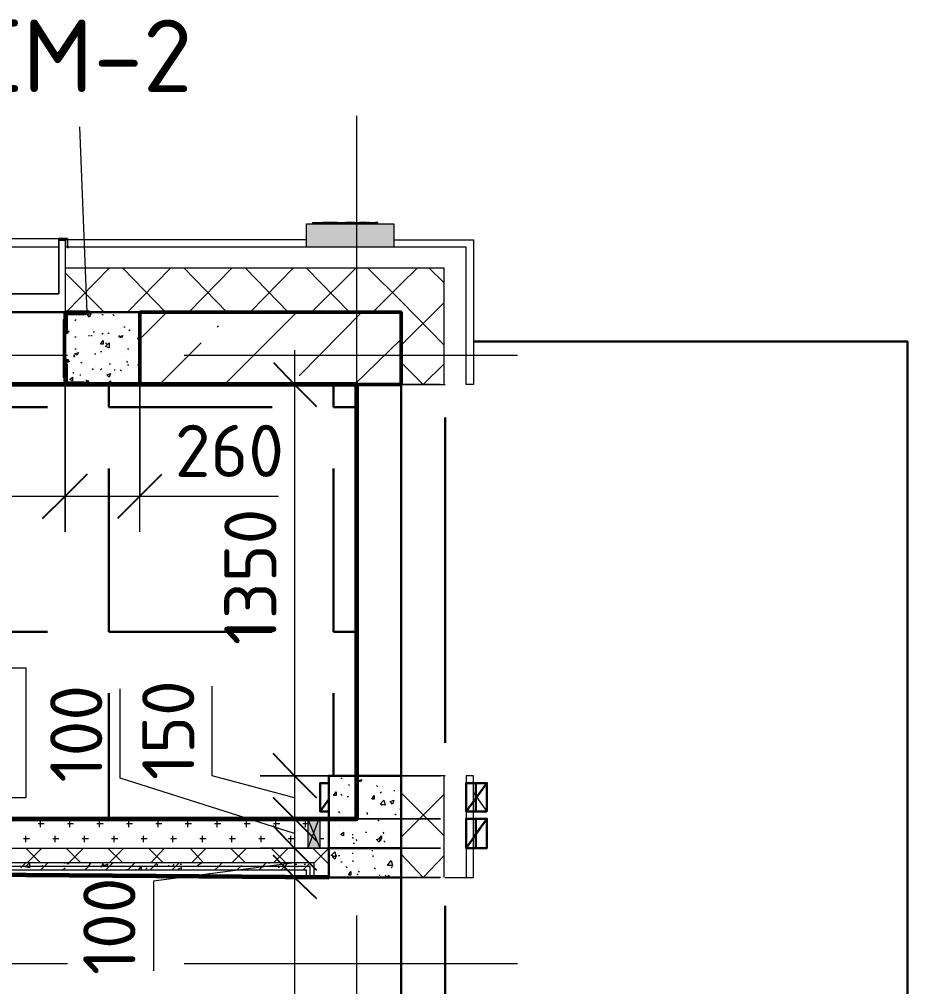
# Model space of a CAD drawing. Header units: millimetres. Extents: x -84737 to 172119, y -43083 to 59399.
# Drawn here: x 54740 to 57806, y 54600 to 57939 of the extents above; entities that cross this region are included whole.
import ezdxf

# ---------------------------------------------------------------- set-up
doc = ezdxf.new("R2010")
doc.units = ezdxf.units.MM
doc.layers.add('10) Плитка КР-3 300х300', color=40, linetype='Continuous', lineweight=30)
doc.layers.add('14) Плитка стены СТ-5.1', color=3, linetype='Continuous', lineweight=60)
for name, color, linetype in [('PDF _Аннотации', 7, 'Continuous'), ('PDF _Марки', 7, 'Continuous'), ('PDF _Несущие колонны', 7, 'Continuous'), ('PDF _Обобщенные модели', 7, 'Continuous'), ('PDF _Окна', 7, 'Continuous'), ('PDF _Оси', 7, 'Continuous'), ('PDF _Перекрытия', 7, 'Continuous'), ('PDF _Размеры-100', 7, 'Continuous'), ('PDF _Стены', 7, 'Continuous'), ('PDF _Текст', 7, 'Continuous'), ('PDF _Элементы узлов', 7, 'Continuous')]:
    doc.layers.add(name, color=color, linetype=linetype)
doc.styles.add('PDF ISOCPEUR', font='isocpeur.ttf')

msp = doc.modelspace()

# ---------------------------------------------------------------- hatches: boundary and pattern name
at = {"layer": '10) Плитка КР-3 300х300'}
h = msp.add_hatch(dxfattribs=at)
h.set_pattern_fill('ANGLE', color=256, scale=111)
h.set_pattern_definition([(0, (0, 0), (0, 775.335), [563.88, -211.455]), (90, (0, 0), (-775.335, 5e-14), [563.88, -211.455])])
h.paths.add_polyline_path([(47206.2, 50679.7), (44755.2, 50679.7), (44755.2, 45879.3), (46926.8, 45879.3), (46926.8, 46057.1), (47206.2, 46057.1)])
h.paths.add_polyline_path([(47206.2, 52876.7), (45305.5, 52876.7), (45305.5, 50798.3), (47206.2, 50798.3)])
h.paths.add_polyline_path([(50948.3, 52876.7), (47206.2, 52876.7), (47206.2, 51479.8), (50948.3, 51479.8)])
h.paths.add_polyline_path([(47544.8, 52978.3), (45305.5, 52978.3), (45305.5, 52876.7), (47544.8, 52876.7)])
h.paths.add_polyline_path([(52345.3, 55179.6), (50948.3, 55179.6), (50948.3, 45879.3), (52345.3, 45879.3)])
h.paths.add_polyline_path([(55905.4, 56678.2), (53695.7, 56678.2), (53695.7, 56504.6), (52197.1, 56504.6), (52197.1, 56678.2), (50948.3, 56678.2), (50948.3, 55179.6), (55808, 55179.6), (55808, 55327.8), (55905.4, 55327.8)])
h.paths.add_polyline_path([(55808, 52876.7), (55507.5, 52876.7), (55507.5, 51780.4), (54406.8, 51780.4), (54406.8, 52876.7), (54262.9, 52876.7), (53145.3, 52876.7), (53145.3, 51678.8), (52446.9, 51678.8), (52446.9, 50679.7), (52548.5, 50679.7), (52548.5, 49879.7), (55808, 49879.7)])
at = {"layer": 'PDF _Окна', "transparency": 33554559}
msp.add_hatch(color=256, dxfattribs=at).paths.add_polyline_path([(54910.6, 57152.3), (54910.6, 57156.5), (54906.3, 57156.5), (54902.1, 57152.3), (54906.3, 57148), (54910.6, 57148)])

# ---------------------------------------------------------------- linework, layer by layer
at = {"layer": '10) Плитка КР-3 300х300'}
for points in [[(50948.3, 55179.6), (55905.4, 55179.6), (55905.4, 56678.2), (50948.3, 56678.2)], [(55808, 55327.8), (55905.4, 55327.8), (55905.4, 55179.6), (55808, 55179.6)]]:
    msp.add_lwpolyline(points, close=True, dxfattribs=at)
at = {"layer": '14) Плитка стены СТ-5.1'}
for points in [[(52345.3, 55179.6), (55905.4, 55179.6), (55905.4, 56678.2), (50948.3, 56678.2), (50948.3, 55179.6)], [(55808, 54976.4), (52523.1, 55001.8), (52522.5, 54934.1)]]:
    msp.add_lwpolyline(points, dxfattribs=at)
at = {"layer": 'PDF _Аннотации', "lineweight": 9}
msp.add_lwpolyline([(53462.8, 55251.6), (53462.8, 55700.3), (54762.4, 55700.3), (54762.4, 55251.6)], close=True, dxfattribs=at)
at = {"layer": 'PDF _Марки', "lineweight": 9}
msp.add_lwpolyline([(54974.1, 56927.9), (54948.7, 57567.1)], dxfattribs=at)
at = {"layer": 'PDF _Несущие колонны', "lineweight": 9}
for points in [[(55156.1, 56834.8), (55249.2, 56927.9)], [(55448.2, 56678.2), (55698, 56927.9)], [(55706.4, 56707.8), (55922.3, 56927.9)], [(55422.8, 56877.1), (55427, 56881.3)], [(55896.9, 56678.2), (56057.8, 56834.8)], [(55223.8, 56678.2), (55367.8, 56822.1)]]:
    msp.add_lwpolyline(points, dxfattribs=at)
at = {"layer": 'PDF _Несущие колонны', "lineweight": 50}
msp.add_lwpolyline([(55156.1, 56678.2), (56057.8, 56678.2), (56057.8, 56927.9), (55156.1, 56927.9)], close=True, dxfattribs=at)
at = {"layer": 'PDF _Обобщенные модели', "lineweight": 9}
for points in [[(55731.8, 57232.7), (56032.4, 57232.7), (56032.4, 57152.3), (55731.8, 57152.3)], [(55791.1, 57232.7), (55791.1, 57236.9), (55791.1, 57232.7), (55791.1, 57236.9)], [(55795.3, 57236.9), (55795.3, 57232.7)], [(55812.2, 57236.9), (55812.2, 57232.7), (55812.2, 57236.9), (55812.2, 57232.7)], [(55816.5, 57236.9), (55816.5, 57232.7)], [(55824.9, 57236.9), (55824.9, 57232.7), (55824.9, 57236.9), (55824.9, 57232.7)], [(55824.9, 57236.9), (55824.9, 57232.7), (55824.9, 57236.9), (55824.9, 57232.7), (55824.9, 57236.9), (55824.9, 57232.7)], [(55841.9, 57236.9), (55841.9, 57232.7), (55841.9, 57236.9), (55841.9, 57232.7)], [(55875.7, 57236.9), (55875.7, 57232.7)], [(55884.2, 57236.9), (55884.2, 57232.7), (55884.2, 57236.9), (55884.2, 57232.7)], [(55888.4, 57236.9), (55888.4, 57232.7), (55888.4, 57236.9), (55888.4, 57232.7)], [(55901.1, 57232.7), (55901.1, 57236.9), (55901.1, 57232.7), (55901.1, 57236.9)], [(55922.3, 57236.9), (55918.1, 57236.9), (55913.8, 57236.9), (55918.1, 57236.9)], [(55922.3, 57232.7), (55922.3, 57236.9)], [(55935, 57236.9), (55935, 57232.7), (55935, 57236.9), (55935, 57232.7)], [(55935, 57236.9), (55935, 57232.7), (55935, 57236.9), (55935, 57232.7)], [(55935, 57236.9), (55939.2, 57236.9), (55935, 57236.9), (55935, 57232.7)], [(55943.5, 57232.7), (55943.5, 57236.9), (55943.5, 57232.7), (55943.5, 57236.9), (55943.5, 57232.7), (55943.5, 57236.9)], [(55947.7, 57232.7), (55947.7, 57236.9), (55947.7, 57232.7), (55947.7, 57236.9), (55947.7, 57232.7), (55947.7, 57236.9)], [(55960.4, 57236.9), (55960.4, 57232.7)]]:
    msp.add_lwpolyline(points, close=True, dxfattribs=at)
for points in [[(55753, 57232.7), (55753, 57236.9), (55765.7, 57236.9), (55769.9, 57236.9), (55782.6, 57236.9), (55782.6, 57232.7), (55782.6, 57236.9), (55786.8, 57236.9), (55791.1, 57236.9), (55795.3, 57236.9), (55791.1, 57236.9), (55786.8, 57236.9), (55786.8, 57232.7), (55786.8, 57236.9), (55786.8, 57232.7)], [(55765.7, 57236.9), (55765.7, 57232.7), (55765.7, 57236.9)], [(55769.9, 57236.9), (55769.9, 57232.7), (55769.9, 57236.9)], [(55791.1, 57236.9), (55791.1, 57232.7), (55791.1, 57236.9)], [(55791.1, 57232.7), (55791.1, 57236.9)], [(55808, 57232.7), (55808, 57236.9), (55808, 57232.7), (55808, 57236.9), (55808, 57232.7), (55808, 57236.9), (55803.8, 57236.9), (55799.5, 57236.9), (55795.3, 57236.9), (55799.5, 57236.9), (55799.5, 57232.7), (55799.5, 57236.9)], [(55795.3, 57236.9), (55795.3, 57232.7), (55795.3, 57236.9)], [(55795.3, 57232.7), (55795.3, 57236.9)], [(55803.8, 57236.9), (55803.8, 57232.7), (55803.8, 57236.9), (55812.2, 57236.9), (55812.2, 57232.7), (55812.2, 57236.9), (55812.2, 57232.7), (55812.2, 57236.9), (55812.2, 57232.7)], [(55837.6, 57236.9), (55837.6, 57232.7), (55837.6, 57236.9), (55829.2, 57236.9), (55829.2, 57232.7), (55829.2, 57236.9), (55829.2, 57232.7), (55829.2, 57236.9), (55824.9, 57236.9), (55824.9, 57232.7), (55824.9, 57236.9), (55820.7, 57236.9), (55820.7, 57232.7), (55820.7, 57236.9), (55816.5, 57236.9), (55816.5, 57232.7), (55816.5, 57236.9), (55812.2, 57236.9), (55808, 57236.9), (55812.2, 57236.9)], [(55808, 57236.9), (55808, 57232.7), (55808, 57236.9)], [(55812.2, 57236.9), (55812.2, 57236.9)], [(55816.5, 57236.9), (55816.5, 57236.9)], [(55824.9, 57236.9), (55820.7, 57236.9), (55824.9, 57236.9)], [(55820.7, 57232.7), (55820.7, 57236.9)], [(55837.6, 57232.7), (55837.6, 57236.9), (55841.9, 57236.9), (55846.1, 57236.9), (55846.1, 57232.7), (55846.1, 57236.9), (55850.3, 57236.9), (55854.6, 57236.9), (55858.8, 57236.9), (55858.8, 57232.7), (55858.8, 57236.9), (55867.3, 57236.9), (55867.3, 57232.7)], [(55841.9, 57236.9), (55841.9, 57232.7), (55841.9, 57236.9)], [(55841.9, 57232.7), (55841.9, 57236.9)], [(55841.9, 57236.9), (55841.9, 57236.9)], [(55850.3, 57232.7), (55850.3, 57236.9)], [(55854.6, 57232.7), (55854.6, 57236.9)], [(55858.8, 57232.7), (55858.8, 57236.9)], [(55892.7, 57236.9), (55888.4, 57236.9), (55884.2, 57236.9), (55875.7, 57236.9), (55867.3, 57236.9), (55867.3, 57232.7), (55867.3, 57236.9), (55867.3, 57232.7), (55867.3, 57236.9), (55867.3, 57232.7), (55867.3, 57236.9)], [(55867.3, 57236.9), (55867.3, 57232.7), (55867.3, 57236.9)], [(55867.3, 57236.9), (55867.3, 57236.9)], [(55875.7, 57236.9), (55875.7, 57232.7), (55875.7, 57236.9)], [(55875.7, 57236.9), (55875.7, 57236.9)], [(55884.2, 57236.9), (55888.4, 57236.9), (55888.4, 57232.7)], [(55888.4, 57236.9), (55888.4, 57236.9)], [(55888.4, 57236.9), (55888.4, 57232.7), (55888.4, 57236.9)], [(55896.9, 57236.9), (55892.7, 57236.9), (55901.1, 57236.9), (55905.4, 57236.9), (55909.6, 57236.9), (55913.8, 57236.9), (55913.8, 57232.7), (55913.8, 57236.9), (55913.8, 57232.7), (55913.8, 57236.9), (55913.8, 57232.7), (55913.8, 57236.9)], [(55892.7, 57236.9), (55892.7, 57232.7), (55892.7, 57236.9)], [(55892.7, 57236.9), (55892.7, 57232.7), (55892.7, 57236.9)], [(55892.7, 57236.9), (55892.7, 57232.7), (55892.7, 57236.9)], [(55892.7, 57236.9), (55892.7, 57236.9)], [(55901.1, 57236.9), (55901.1, 57232.7), (55901.1, 57236.9)], [(55905.4, 57232.7), (55905.4, 57236.9)], [(55909.6, 57232.7), (55909.6, 57236.9)], [(55913.8, 57236.9), (55913.8, 57232.7), (55913.8, 57236.9)], [(55918.1, 57236.9), (55918.1, 57232.7)], [(55918.1, 57232.7), (55918.1, 57236.9), (55918.1, 57232.7)], [(55918.1, 57236.9), (55918.1, 57232.7), (55918.1, 57236.9)], [(55935, 57236.9), (55935, 57232.7), (55935, 57236.9), (55930.8, 57236.9), (55926.5, 57236.9), (55926.5, 57232.7), (55926.5, 57236.9), (55930.8, 57236.9), (55930.8, 57232.7), (55930.8, 57236.9), (55922.3, 57236.9), (55922.3, 57232.7), (55922.3, 57236.9), (55926.5, 57236.9), (55926.5, 57232.7), (55926.5, 57236.9), (55926.5, 57232.7), (55926.5, 57236.9), (55926.5, 57232.7), (55926.5, 57236.9), (55926.5, 57232.7), (55926.5, 57236.9), (55926.5, 57232.7)], [(55922.3, 57232.7), (55922.3, 57236.9), (55922.3, 57232.7)], [(55922.3, 57236.9), (55922.3, 57236.9)], [(55935, 57236.9), (55930.8, 57236.9), (55935, 57236.9)], [(55930.8, 57236.9), (55930.8, 57232.7), (55930.8, 57236.9)], [(55939.2, 57232.7), (55939.2, 57236.9), (55939.2, 57232.7), (55939.2, 57236.9), (55939.2, 57232.7), (55939.2, 57236.9), (55939.2, 57232.7), (55939.2, 57236.9), (55939.2, 57232.7), (55939.2, 57236.9), (55943.5, 57236.9), (55947.7, 57236.9), (55951.9, 57236.9), (55956.2, 57236.9), (55960.4, 57236.9), (55964.6, 57236.9), (55968.9, 57236.9)], [(55939.2, 57236.9), (55939.2, 57236.9)], [(55943.5, 57236.9), (55943.5, 57236.9)], [(55943.5, 57236.9), (55943.5, 57232.7), (55943.5, 57236.9)], [(55947.7, 57236.9), (55947.7, 57232.7), (55947.7, 57236.9), (55943.5, 57236.9), (55947.7, 57236.9), (55947.7, 57232.7)], [(55943.5, 57236.9), (55943.5, 57232.7), (55943.5, 57236.9)], [(55943.5, 57236.9), (55943.5, 57232.7), (55943.5, 57236.9)], [(55947.7, 57236.9), (55947.7, 57232.7), (55947.7, 57236.9)], [(55947.7, 57236.9), (55947.7, 57232.7), (55947.7, 57236.9)], [(55951.9, 57232.7), (55951.9, 57236.9)], [(55956.2, 57236.9), (55956.2, 57232.7), (55956.2, 57236.9)], [(55956.2, 57236.9), (55960.4, 57236.9)], [(55964.6, 57232.7), (55964.6, 57236.9), (55973.1, 57236.9), (55973.1, 57232.7)], [(55977.3, 57232.7), (55977.3, 57236.9), (55973.1, 57236.9), (55968.9, 57236.9), (55973.1, 57236.9), (55973.1, 57232.7), (55973.1, 57236.9), (55973.1, 57232.7), (55973.1, 57236.9), (55973.1, 57232.7), (55973.1, 57236.9), (55973.1, 57232.7), (55973.1, 57236.9)], [(55968.9, 57236.9), (55968.9, 57232.7), (55968.9, 57236.9)], [(55968.9, 57236.9), (55968.9, 57232.7), (55968.9, 57236.9)], [(55968.9, 57236.9), (55968.9, 57232.7), (55968.9, 57236.9)], [(55973.1, 57236.9), (55973.1, 57232.7), (55973.1, 57236.9)]]:
    msp.add_lwpolyline(points, dxfattribs=at)
at = {"layer": 'PDF _Обобщенные модели', "lineweight": 0}
for points in [[(55791.1, 57232.7), (55791.1, 57232.7), (55795.3, 57234.8)], [(55888.4, 57232.7), (55888.4, 57232.7), (55892.7, 57234.8)]]:
    msp.add_lwpolyline(points, dxfattribs=at)
at = {"layer": 'PDF _Обобщенные модели', "lineweight": 50}
for points in [[(54969.8, 56927.9), (54897.9, 56927.9), (54897.9, 56851.7)], [(54902.1, 56860.2), (54902.1, 56923.7), (54965.6, 56923.7)], [(54897.9, 56754.3), (54897.9, 56678.2), (54969.8, 56678.2)], [(54965.6, 56682.4), (54902.1, 56682.4), (54902.1, 56750.1)]]:
    msp.add_lwpolyline(points, dxfattribs=at)
at = {"layer": 'PDF _Обобщенные модели', "lineweight": 30}
for points in [[(54897.9, 56703.5), (54893.6, 56703.5), (54893.6, 56902.5), (54897.9, 56902.5)], [(55778.4, 55205), (55808, 55205), (55778.4, 55205), (55778.4, 55302.4), (55778.4, 55205), (55808, 55247.3)], [(56354.1, 55302.4), (56282.1, 55205)], [(56316, 55302.4), (56316, 55205)], [(56307.5, 55116.1), (56354.1, 55179.6), (56354.1, 55078), (56354.1, 55179.6), (56307.5, 55179.6), (56354.1, 55179.6), (56282.1, 55078)]]:
    msp.add_lwpolyline(points, dxfattribs=at)
for points in [[(55778.4, 55302.4), (55808, 55302.4)], [(56354.1, 55205), (56282.1, 55205), (56282.1, 55302.4), (56354.1, 55302.4)], [(56354.1, 55078), (56282.1, 55078), (56282.1, 55179.6), (56354.1, 55179.6)], [(56316, 55078), (56316, 55179.6)], [(56354.1, 55078), (56307.5, 55078)]]:
    msp.add_lwpolyline(points, close=True, dxfattribs=at)
at = {"layer": 'PDF _Обобщенные модели', "lineweight": 50}
for centre, start, end in [((54970, 56932.3), 270, 11.5359), ((54902.2, 56864.6), 258.4641, 360), ((54902.2, 56754.5), 0, 101.5359), ((54970, 56682.6), 348.4641, 90)]:
    msp.add_arc(centre, 6.35, start, end, dxfattribs=at)
at = {"layer": 'PDF _Обобщенные модели', "transparency": 33554559}
for points in [[(56032.4, 57232.7), (55731.8, 57232.7), (56032.4, 57152.3)], [(55731.8, 57232.7), (56032.4, 57152.3), (55731.8, 57152.3)], [(55765.7, 57236.9), (55753, 57236.9), (55765.7, 57232.7)], [(55753, 57236.9), (55765.7, 57232.7), (55753, 57232.7)], [(55782.6, 57236.9), (55769.9, 57236.9), (55782.6, 57232.7)], [(55769.9, 57236.9), (55782.6, 57232.7), (55769.9, 57232.7)], [(55786.8, 57236.9), (55782.6, 57236.9), (55786.8, 57232.7)], [(55782.6, 57236.9), (55786.8, 57232.7), (55782.6, 57232.7)], [(55791.1, 57236.9), (55786.8, 57236.9), (55791.1, 57232.7)], [(55786.8, 57236.9), (55791.1, 57232.7), (55786.8, 57232.7)], [(55803.8, 57236.9), (55799.5, 57236.9), (55803.8, 57232.7)], [(55799.5, 57236.9), (55803.8, 57232.7), (55799.5, 57232.7)], [(55799.5, 57236.9), (55799.5, 57232.7), (55799.5, 57232.7)], [(55799.5, 57232.7), (55799.5, 57232.7), (55799.5, 57236.9)], [(55812.2, 57236.9), (55803.8, 57236.9), (55812.2, 57232.7)], [(55803.8, 57236.9), (55812.2, 57232.7), (55803.8, 57232.7)], [(55816.5, 57236.9), (55812.2, 57236.9), (55816.5, 57232.7)], [(55812.2, 57236.9), (55816.5, 57232.7), (55812.2, 57232.7)], [(55812.2, 57236.9), (55812.2, 57232.7), (55812.2, 57232.7)], [(55812.2, 57232.7), (55812.2, 57232.7), (55812.2, 57236.9)], [(55816.5, 57236.9), (55816.5, 57232.7), (55816.5, 57232.7)], [(55816.5, 57232.7), (55816.5, 57232.7), (55816.5, 57236.9)], [(55820.7, 57236.9), (55820.7, 57232.7), (55820.7, 57232.7)], [(55820.7, 57232.7), (55820.7, 57232.7), (55820.7, 57236.9)], [(55824.9, 57236.9), (55820.7, 57236.9), (55824.9, 57232.7)], [(55820.7, 57236.9), (55824.9, 57232.7), (55820.7, 57232.7)], [(55829.2, 57236.9), (55824.9, 57236.9), (55829.2, 57232.7)], [(55824.9, 57236.9), (55829.2, 57232.7), (55824.9, 57232.7)], [(55824.9, 57236.9), (55824.9, 57232.7), (55824.9, 57232.7)], [(55837.6, 57236.9), (55829.2, 57236.9), (55837.6, 57232.7)], [(55829.2, 57236.9), (55837.6, 57232.7), (55829.2, 57232.7)], [(55841.9, 57236.9), (55837.6, 57236.9), (55841.9, 57232.7)], [(55837.6, 57236.9), (55841.9, 57232.7), (55837.6, 57232.7)], [(55846.1, 57236.9), (55841.9, 57236.9), (55846.1, 57232.7)], [(55841.9, 57236.9), (55846.1, 57232.7), (55841.9, 57232.7)], [(55841.9, 57236.9), (55841.9, 57232.7), (55841.9, 57232.7)], [(55841.9, 57232.7), (55841.9, 57232.7), (55841.9, 57236.9)], [(55850.3, 57236.9), (55846.1, 57236.9), (55850.3, 57232.7)], [(55846.1, 57236.9), (55850.3, 57232.7), (55846.1, 57232.7)], [(55854.6, 57236.9), (55850.3, 57236.9), (55854.6, 57232.7)], [(55850.3, 57236.9), (55854.6, 57232.7), (55850.3, 57232.7)], [(55858.8, 57236.9), (55854.6, 57236.9), (55858.8, 57232.7)], [(55854.6, 57236.9), (55858.8, 57232.7), (55854.6, 57232.7)], [(55867.3, 57236.9), (55858.8, 57236.9), (55867.3, 57232.7)], [(55858.8, 57236.9), (55867.3, 57232.7), (55858.8, 57232.7)], [(55875.7, 57236.9), (55867.3, 57236.9), (55875.7, 57232.7)], [(55867.3, 57236.9), (55875.7, 57232.7), (55867.3, 57232.7)], [(55867.3, 57236.9), (55867.3, 57232.7), (55867.3, 57232.7)], [(55867.3, 57232.7), (55867.3, 57232.7), (55867.3, 57236.9)], [(55884.2, 57236.9), (55875.7, 57236.9), (55884.2, 57232.7)], [(55875.7, 57236.9), (55884.2, 57232.7), (55875.7, 57232.7)], [(55875.7, 57236.9), (55875.7, 57232.7), (55875.7, 57232.7)], [(55888.4, 57236.9), (55884.2, 57236.9), (55888.4, 57232.7)], [(55884.2, 57236.9), (55888.4, 57232.7), (55884.2, 57232.7)], [(55901.1, 57236.9), (55892.7, 57236.9), (55901.1, 57232.7)], [(55892.7, 57236.9), (55901.1, 57232.7), (55892.7, 57232.7)], [(55892.7, 57236.9), (55892.7, 57232.7), (55892.7, 57232.7)], [(55892.7, 57232.7), (55892.7, 57232.7), (55892.7, 57236.9)], [(55905.4, 57236.9), (55901.1, 57236.9), (55905.4, 57232.7)], [(55901.1, 57236.9), (55905.4, 57232.7), (55901.1, 57232.7)], [(55901.1, 57236.9), (55901.1, 57232.7), (55901.1, 57232.7)], [(55909.6, 57236.9), (55905.4, 57236.9), (55909.6, 57232.7)], [(55905.4, 57236.9), (55909.6, 57232.7), (55905.4, 57232.7)], [(55913.8, 57236.9), (55909.6, 57236.9), (55913.8, 57232.7)], [(55909.6, 57236.9), (55913.8, 57232.7), (55909.6, 57232.7)], [(55918.1, 57236.9), (55913.8, 57236.9), (55918.1, 57232.7)], [(55913.8, 57236.9), (55918.1, 57232.7), (55913.8, 57232.7)], [(55913.8, 57236.9), (55913.8, 57232.7), (55913.8, 57232.7)], [(55913.8, 57232.7), (55913.8, 57232.7), (55913.8, 57236.9)], [(55913.8, 57236.9), (55913.8, 57232.7), (55913.8, 57232.7)], [(55922.3, 57236.9), (55918.1, 57236.9), (55922.3, 57232.7)], [(55918.1, 57236.9), (55922.3, 57232.7), (55918.1, 57232.7)], [(55922.3, 57236.9), (55922.3, 57232.7), (55922.3, 57232.7)], [(55922.3, 57232.7), (55922.3, 57232.7), (55922.3, 57236.9)], [(55930.8, 57236.9), (55922.3, 57236.9), (55930.8, 57232.7)], [(55922.3, 57236.9), (55930.8, 57232.7), (55922.3, 57232.7)], [(55930.8, 57236.9), (55930.8, 57232.7), (55930.8, 57232.7)], [(55930.8, 57232.7), (55930.8, 57232.7), (55930.8, 57236.9)], [(55935, 57236.9), (55930.8, 57236.9), (55935, 57232.7)], [(55930.8, 57236.9), (55935, 57232.7), (55930.8, 57232.7)], [(55939.2, 57236.9), (55935, 57236.9), (55939.2, 57232.7)], [(55935, 57236.9), (55939.2, 57232.7), (55935, 57232.7)], [(55943.5, 57236.9), (55939.2, 57236.9), (55943.5, 57232.7)], [(55939.2, 57236.9), (55943.5, 57232.7), (55939.2, 57232.7)], [(55947.7, 57236.9), (55943.5, 57236.9), (55947.7, 57232.7)], [(55943.5, 57236.9), (55947.7, 57232.7), (55943.5, 57232.7)], [(55943.5, 57236.9), (55943.5, 57232.7), (55943.5, 57232.7)], [(55951.9, 57236.9), (55947.7, 57236.9), (55951.9, 57232.7)], [(55947.7, 57236.9), (55951.9, 57232.7), (55947.7, 57232.7)], [(55947.7, 57236.9), (55947.7, 57232.7), (55947.7, 57232.7)], [(55947.7, 57232.7), (55947.7, 57232.7), (55947.7, 57236.9)], [(55956.2, 57236.9), (55951.9, 57236.9), (55956.2, 57232.7)], [(55951.9, 57236.9), (55956.2, 57232.7), (55951.9, 57232.7)], [(55960.4, 57236.9), (55956.2, 57236.9), (55960.4, 57232.7)], [(55956.2, 57236.9), (55960.4, 57232.7), (55956.2, 57232.7)], [(55964.6, 57236.9), (55960.4, 57236.9), (55964.6, 57232.7)], [(55960.4, 57236.9), (55964.6, 57232.7), (55960.4, 57232.7)], [(55973.1, 57236.9), (55964.6, 57236.9), (55973.1, 57232.7)], [(55964.6, 57236.9), (55973.1, 57232.7), (55964.6, 57232.7)], [(55977.3, 57236.9), (55973.1, 57236.9), (55977.3, 57232.7)], [(55973.1, 57236.9), (55977.3, 57232.7), (55973.1, 57232.7)]]:
    msp.add_solid(points, dxfattribs=at)
at = {"layer": 'PDF _Окна', "lineweight": 18}
for points in [[(53716.8, 57181.9), (53687.2, 57181.9), (53687.2, 57152.3), (53687.2, 57181.9), (53716.8, 57181.9), (53716.8, 56991.4), (54876.7, 56991.4), (54876.7, 57181.9), (54906.3, 57181.9), (54906.3, 57152.3), (54906.3, 57181.9), (54876.7, 57181.9)], [(54876.7, 57152.3), (54876.7, 56991.4), (53716.8, 56991.4), (53716.8, 57152.3)]]:
    msp.add_lwpolyline(points, dxfattribs=at)
msp.add_lwpolyline([(53716.8, 57152.3), (53716.8, 57181.9), (54876.7, 57181.9), (54876.7, 57152.3)], close=True, dxfattribs=at)
at = {"layer": 'PDF _Окна', "transparency": 33554559}
for points in [[(55736.1, 55078), (55778.4, 55078), (55736.1, 55179.6)], [(55778.4, 55078), (55736.1, 55179.6), (55778.4, 55179.6)]]:
    msp.add_solid(points, dxfattribs=at)
at = {"layer": 'PDF _Оси', "lineweight": 9}
for points in [[(55905.4, 56648.5), (55905.4, 57605.2)], [(53907.3, 56779.7), (54906.3, 56779.7)], [(55105.3, 56779.7), (55105.3, 56779.7)], [(55308.5, 56779.7), (56459.9, 56779.7)], [(55905.4, 56445.3), (55905.4, 56445.3)], [(55905.4, 55247.3), (55905.4, 56246.4)], [(55905.4, 55048.4), (55905.4, 55048.4)], [(55905.4, 53846.1), (55905.4, 54845.2)], [(53907.3, 54680.1), (54906.3, 54680.1)], [(55105.3, 54680.1), (55105.3, 54680.1)], [(55308.5, 54680.1), (56459.9, 54680.1)]]:
    msp.add_lwpolyline(points, dxfattribs=at)
at = {"layer": 'PDF _Перекрытия', "lineweight": 30}
for points in [[(56354.1, 53278.9), (57806.1, 53278.9), (57806.1, 56826.3), (56307.5, 56826.3)], [(56057.8, 54976.4), (56057.8, 53427.1)]]:
    msp.add_lwpolyline(points, dxfattribs=at)
at = {"layer": 'PDF _Размеры-100', "lineweight": 9}
for points in [[(50876.4, 56292.9), (52197.1, 56292.9), (52497.7, 56292.9), (53395.1, 56292.9), (53695.7, 56292.9), (54897.9, 56292.9), (54897.9, 56792.4), (54897.9, 56170.2), (54897.9, 56792.4), (54897.9, 56292.9), (55278.9, 56292.9)], [(55156.1, 56170.2), (55156.1, 56792.4), (55156.1, 56292.9)], [(55689.5, 56796.7), (55689.5, 55327.8), (55689.5, 55179.6), (55689.5, 55078), (55689.5, 54976.4), (55689.5, 53427.1), (55689.5, 53079.9), (55689.5, 52978.3), (55689.5, 52876.7), (55689.5, 52178.3), (55689.5, 50980.3), (55689.5, 49879.7), (55689.5, 49778.1), (55689.5, 49176.9)], [(55571, 56678.2), (56193.2, 56678.2), (55689.5, 56678.2)], [(55024.9, 56292.9), (55291.6, 56292.9), (55634.5, 56292.9)], [(55689.5, 55128.8), (55088.4, 55319.3), (55088.4, 55628.3)], [(55689.5, 55251.6), (55405.9, 55327.8), (55405.9, 55636.8)], [(55689.5, 55027.2), (55202.7, 54963.7), (55202.7, 54654.7)]]:
    msp.add_lwpolyline(points, dxfattribs=at)
at = {"layer": 'PDF _Размеры-100', "lineweight": 25}
for points in [[(55617.5, 56754.3), (55689.5, 56678.2), (55765.7, 56602)], [(55079.9, 56216.7), (55156.1, 56292.9), (55232.3, 56369.1)]]:
    msp.add_lwpolyline(points, dxfattribs=at)
for points in [[(54974.1, 56369.1), (54897.9, 56292.9), (54821.7, 56216.7), (54897.9, 56292.9)], [(55765.7, 55251.6), (55689.5, 55327.8), (55617.5, 55404), (55689.5, 55327.8)], [(55765.7, 55103.4), (55689.5, 55179.6), (55617.5, 55251.6), (55689.5, 55179.6)], [(55765.7, 55001.8), (55689.5, 55078), (55617.5, 55154.2), (55689.5, 55078)], [(55765.7, 54904.4), (55689.5, 54976.4), (55617.5, 55052.6), (55689.5, 54976.4)]]:
    msp.add_lwpolyline(points, close=True, dxfattribs=at)
at = {"layer": 'PDF _Размеры-100', "lineweight": 9}
for points in [[(55689.5, 55327.8), (56193.2, 55327.8), (55571, 55327.8), (56193.2, 55327.8)], [(55689.5, 55179.6), (56193.2, 55179.6), (55571, 55179.6), (56193.2, 55179.6)], [(55689.5, 55078), (56193.2, 55078), (55571, 55078), (56193.2, 55078)], [(55689.5, 54976.4), (56193.2, 54976.4), (55571, 54976.4), (56193.2, 54976.4)]]:
    msp.add_lwpolyline(points, close=True, dxfattribs=at)
at = {"layer": 'PDF _Стены', "lineweight": 30}
for points in [[(54876.7, 57177.7), (54897.9, 57177.7)], [(55156.1, 56927.9), (53395.1, 56927.9)], [(54897.9, 56927.9), (54897.9, 56678.2)], [(56057.8, 55327.8), (55808, 55327.8), (55808, 54976.4), (56057.8, 54976.4), (56057.8, 56678.2)], [(56210.2, 56563.9), (56210.2, 55442.1)], [(56057.8, 55078), (55808, 55078)], [(56210.2, 54879), (56210.2, 53528.7)]]:
    msp.add_lwpolyline(points, dxfattribs=at)
at = {"layer": 'PDF _Стены', "lineweight": 18}
for points in [[(55731.8, 57177.7), (54906.3, 57177.7), (54897.9, 57177.7), (54897.9, 56927.9)], [(56032.4, 57177.7), (56307.5, 57177.7), (56307.5, 56678.2), (56282.1, 56678.2), (56282.1, 57152.3), (56032.4, 57152.3)], [(55731.8, 57152.3), (54906.3, 57152.3), (54897.9, 57152.3)], [(56205.9, 56678.2), (56205.9, 57080.3), (54897.9, 57080.3)], [(55156.1, 56927.9), (56057.8, 56927.9), (56057.8, 56678.2), (56210.2, 56678.2)], [(56210.2, 55327.8), (56057.8, 55327.8)], [(56205.9, 54976.4), (56205.9, 55327.8)], [(56210.2, 54976.4), (56307.5, 54976.4), (56307.5, 55327.8), (56282.1, 55327.8), (56282.1, 54976.4)], [(55736.1, 55179.6), (52345.3, 55179.6), (52345.3, 54934.1), (52366.4, 54934.1)], [(55808, 55179.6), (55778.4, 55179.6)], [(55808, 54976.4), (55731.8, 54976.4), (55731.8, 55001.8), (52523.1, 55001.8), (52523.1, 54934.1), (52446.9, 54934.1), (52446.9, 55078), (55736.1, 55078)], [(55778.4, 55078), (55808, 55078)], [(55757.2, 54976.4), (55757.2, 55027.2), (52497.7, 55027.2), (52497.7, 54934.1)], [(55744.5, 54976.4), (55744.5, 55014.5), (52510.4, 55014.5), (52510.4, 54934.1)], [(56057.8, 54976.4), (56142.4, 54976.4)]]:
    msp.add_lwpolyline(points, dxfattribs=at)
at = {"layer": 'PDF _Стены', "lineweight": 9}
for points in [[(55033.3, 56927.9), (54897.9, 57063.4)], [(54902.1, 56927.9), (55050.3, 57080.3)], [(55245, 56927.9), (55096.8, 57080.3)], [(55113.8, 56927.9), (55261.9, 57080.3)], [(55456.7, 56927.9), (55308.5, 57080.3)], [(55325.4, 56927.9), (55473.6, 57080.3)], [(55668.3, 56927.9), (55520.2, 57080.3)], [(55537.1, 56927.9), (55685.3, 57080.3)], [(55880, 56927.9), (55731.8, 57080.3)], [(55748.8, 56927.9), (55901.1, 57080.3)], [(56205.9, 56813.6), (56057.8, 56966), (55943.5, 57080.3)], [(55960.4, 56927.9), (56057.8, 57025.3), (56112.8, 57080.3)], [(56205.9, 57029.5), (56155.1, 57080.3)], [(56057.8, 56813.6), (56205.9, 56961.8)], [(54965.6, 56923.7), (54969.8, 56919.4)], [(55122.2, 56927.9), (55122.2, 56927.9)], [(54931.7, 56898.3), (54936, 56902.5)], [(54978.3, 56915.2), (54982.5, 56915.2)], [(55024.9, 56919.4), (55029.1, 56919.4)], [(55029.1, 56915.2), (55029.1, 56915.2)], [(55063, 56919.4), (55067.2, 56915.2)], [(54995.2, 56860.2), (54999.5, 56860.2)], [(55101.1, 56877.1), (55105.3, 56877.1)], [(55118, 56864.4), (55122.2, 56868.6)], [(54897.9, 56830.5), (54897.9, 56839)], [(54897.9, 56830.5), (54897.9, 56830.5)], [(54931.7, 56843.2), (54936, 56843.2)], [(54931.7, 56839), (54931.7, 56839)], [(54978.3, 56847.5), (54982.5, 56847.5)], [(54986.8, 56847.5), (54991, 56847.5)], [(55024.9, 56851.7), (55029.1, 56855.9)], [(55046, 56855.9), (55050.3, 56855.9)], [(55084.1, 56847.5), (55088.4, 56843.2)], [(55147.6, 56839), (55147.6, 56834.8)], [(54931.7, 56800.9), (54936, 56800.9)], [(55020.6, 56792.4), (55024.9, 56792.4)], [(55037.6, 56822.1), (55041.8, 56817.8)], [(55113.8, 56800.9), (55118, 56800.9)], [(55118, 56805.1), (55118, 56805.1)], [(55156.1, 56809.4), (55151.9, 56809.4), (55156.1, 56817.8)], [(54927.5, 56779.7), (54931.7, 56779.7)], [(54927.5, 56775.5), (54931.7, 56775.5)], [(54999.5, 56784), (55003.7, 56784)], [(55109.5, 56758.6), (55113.8, 56754.3)], [(54952.9, 56754.3), (54957.1, 56754.3)], [(54991, 56733.2), (54995.2, 56728.9)], [(55003.7, 56737.4), (55003.7, 56737.4)], [(55020.6, 56728.9), (55024.9, 56733.2)], [(55050.3, 56750.1), (55054.5, 56750.1)], [(55067.2, 56728.9), (55071.4, 56728.9)], [(55088.4, 56728.9), (55092.6, 56724.7)], [(55113.8, 56745.9), (55118, 56745.9)], [(55113.8, 56733.2), (55113.8, 56733.2)], [(55147.6, 56745.9), (55151.9, 56745.9)], [(56057.8, 56754.3), (56134, 56678.2), (56205.9, 56750.1)], [(54897.9, 56720.5), (54897.9, 56716.2)], [(54927.5, 56716.2), (54927.5, 56720.5)], [(54948.7, 56712), (54952.9, 56712)], [(55113.8, 56682.4), (55113.8, 56686.6)], [(55808, 55323.5), (55812.2, 55327.8)], [(55918.1, 55327.8), (55922.3, 55327.8)], [(56057.8, 55327.8), (56057.8, 55327.8)], [(55808, 55310.8), (55808, 55310.8)], [(55850.3, 55319.3), (55854.6, 55319.3)], [(55875.7, 55298.1), (55880, 55293.9)], [(55973.1, 55293.9), (55977.3, 55289.7)], [(55994.3, 55289.7), (55994.3, 55289.7)], [(55808, 55264.3), (55808, 55264.3)], [(55808, 55255.8), (55808, 55260)], [(55808, 55255.8), (55808, 55255.8)], [(55850.3, 55264.3), (55854.6, 55260)], [(55871.5, 55255.8), (55875.7, 55255.8)], [(55901.1, 55277), (55901.1, 55277)], [(55960.4, 55281.2), (55960.4, 55281.2)], [(55985.8, 55268.5), (55990, 55272.7)], [(56032.4, 55277), (56036.6, 55277)], [(56205.9, 55120.3), (56057.8, 55268.5)], [(56057.8, 55116.1), (56205.9, 55264.3)], [(55990, 55226.2), (55994.3, 55230.4)], [(55841.9, 55205), (55846.1, 55200.8)], [(55896.9, 55213.5), (55901.1, 55217.7)], [(55939.2, 55196.5), (55943.5, 55196.5), (55939.2, 55200.8)], [(55985.8, 55205), (55985.8, 55205)], [(56036.6, 55196.5), (56040.8, 55192.3)], [(56053.5, 55213.5), (56057.8, 55213.5)], [(54804.7, 55162.7), (54825.9, 55162.7)], [(54813.2, 55150), (54813.2, 55171.1)], [(54906.3, 55162.7), (54927.5, 55162.7)], [(54914.8, 55150), (54914.8, 55171.1)], [(55007.9, 55162.7), (55029.1, 55162.7)], [(55016.4, 55150), (55016.4, 55171.1)], [(55109.5, 55162.7), (55130.7, 55162.7)], [(55118, 55150), (55118, 55171.1)], [(55211.1, 55162.7), (55232.3, 55162.7)], [(55219.6, 55150), (55219.6, 55171.1)], [(55312.7, 55162.7), (55333.9, 55162.7)], [(55321.2, 55150), (55321.2, 55171.1)], [(55414.3, 55162.7), (55435.5, 55162.7)], [(55422.8, 55150), (55422.8, 55171.1)], [(55515.9, 55162.7), (55537.1, 55162.7)], [(55524.4, 55150), (55524.4, 55171.1)], [(55617.5, 55162.7), (55638.7, 55162.7)], [(55626, 55150), (55626, 55171.1)], [(55719.1, 55162.7), (55736.1, 55162.7)], [(55727.6, 55150), (55727.6, 55171.1)], [(55824.9, 55183.8), (55824.9, 55183.8)], [(55846.1, 55154.2), (55846.1, 55154.2)], [(55880, 55179.6), (55884.2, 55175.4)], [(55896.9, 55154.2), (55896.9, 55154.2)], [(55951.9, 55171.1), (55951.9, 55171.1)], [(55977.3, 55175.4), (55981.6, 55171.1)], [(55990, 55166.9), (55990, 55166.9)], [(55888.4, 55124.6), (55892.7, 55124.6)], [(55935, 55133), (55939.2, 55133)], [(55994.3, 55133), (55998.5, 55128.8)], [(56007, 55141.5), (56007, 55141.5)], [(54754, 55111.9), (54775.1, 55111.9)], [(54762.4, 55099.2), (54762.4, 55120.3)], [(54855.5, 55111.9), (54876.7, 55111.9)], [(54864, 55099.2), (54864, 55120.3)], [(54957.1, 55111.9), (54978.3, 55111.9)], [(54965.6, 55099.2), (54965.6, 55120.3)], [(55058.7, 55111.9), (55079.9, 55111.9)], [(55067.2, 55099.2), (55067.2, 55120.3)], [(55160.3, 55111.9), (55181.5, 55111.9)], [(55168.8, 55099.2), (55168.8, 55120.3)], [(55261.9, 55111.9), (55283.1, 55111.9)], [(55270.4, 55099.2), (55270.4, 55120.3)], [(55363.5, 55111.9), (55384.7, 55111.9)], [(55372, 55099.2), (55372, 55120.3)], [(55465.1, 55111.9), (55486.3, 55111.9)], [(55473.6, 55099.2), (55473.6, 55120.3)], [(55566.7, 55111.9), (55587.9, 55111.9)], [(55575.2, 55099.2), (55575.2, 55120.3)], [(55668.3, 55111.9), (55689.5, 55111.9)], [(55676.8, 55099.2), (55676.8, 55120.3)], [(55778.4, 55099.2), (55778.4, 55120.3)], [(55778.4, 55111.9), (55791.1, 55111.9)], [(55808, 55107.6), (55808, 55107.6)], [(55888.4, 55116.1), (55892.7, 55111.9)], [(55892.7, 55094.9), (55896.9, 55094.9)], [(55901.1, 55107.6), (55905.4, 55103.4)], [(55985.8, 55103.4), (55990, 55107.6)], [(55998.5, 55103.4), (56002.7, 55099.2)], [(54813.2, 55027.2), (54762.4, 55078)], [(54766.7, 55027.2), (54817.4, 55078)], [(54952.9, 55027.2), (54902.1, 55078)], [(54910.6, 55023), (54910.6, 55027.2), (54961.4, 55078)], [(55096.8, 55027.2), (55046, 55078)], [(55050.3, 55027.2), (55101.1, 55078)], [(55236.5, 55027.2), (55185.7, 55078)], [(55194.2, 55027.2), (55240.8, 55078)], [(55376.2, 55027.2), (55329.7, 55078)], [(55333.9, 55027.2), (55384.7, 55078)], [(55520.2, 55027.2), (55469.4, 55078)], [(55473.6, 55027.2), (55524.4, 55078)], [(55659.9, 55027.2), (55609.1, 55078)], [(55617.5, 55027.2), (55668.3, 55078)], [(55808, 55023), (55803.8, 55027.2), (55753, 55078)], [(55757.2, 55027.2), (55808, 55078)], [(55888.4, 55061.1), (55892.7, 55061.1)], [(55956.2, 55069.5), (55960.4, 55069.5)], [(56057.8, 55056.8), (56134, 54976.4), (56205.9, 55052.6)], [(54745.5, 55010.3), (54749.7, 55014.5), (54762.4, 55027.2)], [(54787.8, 55027.2), (54787.8, 55027.2)], [(54813.2, 55001.8), (54825.9, 55014.5), (54838.6, 55027.2)], [(54906.3, 55023), (54906.3, 55027.2), (54893.6, 55027.2), (54897.9, 55027.2)], [(54965.6, 55001.8), (54978.3, 55014.5), (54986.8, 55027.2)], [(55029.1, 55023), (55033.3, 55014.5), (55020.6, 55014.5), (55024.9, 55014.5), (55029.1, 55027.2)], [(55037.6, 55001.8), (55050.3, 55014.5), (55063, 55027.2)], [(55113.8, 55001.8), (55126.5, 55014.5), (55139.2, 55027.2)], [(55190, 55001.8), (55202.7, 55014.5), (55215.4, 55027.2)], [(55215.4, 55023), (55215.4, 55018.7)], [(55266.2, 55001.8), (55278.9, 55014.5), (55291.6, 55027.2)], [(55270.4, 55018.7), (55274.6, 55023)], [(55295.8, 55023), (55300, 55023)], [(55355.1, 55018.7), (55367.8, 55027.2)], [(55414.3, 55001.8), (55427, 55014.5), (55439.7, 55027.2)], [(55566.7, 55001.8), (55579.4, 55014.5), (55592.1, 55027.2)], [(55600.6, 55027.2), (55604.8, 55027.2)], [(55642.9, 55001.8), (55655.6, 55014.5), (55668.3, 55027.2)], [(55693.7, 55023), (55698, 55023)], [(55719.1, 55001.8), (55731.8, 55014.5), (55744.5, 55027.2)], [(55723.4, 55023), (55727.6, 55023)], [(55757.2, 55027.2), (55757.2, 55027.2)], [(55841.9, 55052.6), (55846.1, 55052.6)], [(55850.3, 55031.4), (55854.6, 55031.4)], [(55892.7, 55031.4), (55892.7, 55035.7)], [(55960.4, 55052.6), (55960.4, 55048.4)], [(55985.8, 55044.1), (55985.8, 55044.1)], [(54741.3, 55014.5), (54741.3, 55014.5)], [(54817.4, 55018.7), (54821.7, 55018.7)], [(54889.4, 55001.8), (54897.9, 55010.3)], [(55033.3, 55014.5), (55033.3, 55014.5)], [(55041.8, 55014.5), (55041.8, 55014.5)], [(55041.8, 55014.5), (55041.8, 55014.5)], [(55109.5, 55006), (55109.5, 55001.8)], [(55139.2, 55001.8), (55143.4, 55006)], [(55156.1, 55001.8), (55151.9, 55001.8), (55160.3, 55014.5), (55160.3, 55001.8)], [(55177.3, 55006), (55181.5, 55010.3)], [(55253.5, 55018.7), (55257.7, 55018.7)], [(55300, 55001.8), (55300, 55010.3), (55287.3, 55006), (55291.6, 55001.8)], [(55342.4, 55006), (55342.4, 55006)], [(55490.5, 55001.8), (55503.2, 55014.5), (55507.5, 55018.7)], [(55634.5, 55010.3), (55638.7, 55014.5)], [(55655.6, 55006), (55659.9, 55006)], [(55698, 55014.5), (55702.2, 55014.5)], [(55723.4, 55006), (55727.6, 55001.8)], [(55808, 54993.3), (55812.2, 54989.1)], [(55841.9, 54989.1), (55841.9, 54989.1)], [(55867.3, 55014.5), (55871.5, 55010.3)], [(55905.4, 54989.1), (55909.6, 54984.9)], [(55909.6, 54997.6), (55913.8, 54997.6)], [(55964.6, 55010.3), (55968.9, 55006)], [(56023.9, 55010.3), (56028.1, 55014.5)], [(55981.6, 54984.9), (55985.8, 54984.9)], [(56002.7, 54984.9), (56007, 54980.6)], [(56007, 54976.4), (56015.4, 54984.9), (56015.4, 54976.4)]]:
    msp.add_lwpolyline(points, dxfattribs=at)
at = {"layer": 'PDF _Стены', "lineweight": 30}
msp.add_lwpolyline([(55156.1, 56927.9), (55156.1, 56678.2), (53395.1, 56678.2), (53395.1, 56927.9)], close=True, dxfattribs=at)
at = {"layer": 'PDF _Стены', "lineweight": 9}
for points in [[(54986.8, 56923.7), (54982.5, 56911), (54974.1, 56919.4)], [(55029.1, 56830.5), (55029.1, 56817.8), (55020.6, 56817.8)], [(55096.8, 56847.5), (55092.6, 56839), (55084.1, 56843.2)], [(55037.6, 56809.4), (55050.3, 56822.1), (55050.3, 56805.1)], [(54944.4, 56788.2), (54940.2, 56779.7), (54931.7, 56784)], [(54923.3, 56703.5), (54923.3, 56690.9), (54914.8, 56695.1)], [(55054.5, 56716.2), (55050.3, 56703.5), (55041.8, 56712)], [(55054.5, 56690.9), (55054.5, 56682.4), (55046, 56682.4)], [(55922.3, 55315.1), (55918.1, 55306.6), (55909.6, 55310.8)], [(55833.4, 55272.7), (55833.4, 55260), (55824.9, 55260)], [(55964.6, 55260), (55964.6, 55247.3), (55956.2, 55247.3)], [(56002.7, 55226.2), (55985.8, 55230.4), (55998.5, 55243.1)], [(56032.4, 55243.1), (56028.1, 55230.4), (56019.7, 55238.9)], [(55875.7, 55183.8), (55871.5, 55171.1), (55863, 55179.6)], [(55858.8, 55133), (55858.8, 55120.3), (55850.3, 55124.6)], [(55985.8, 55111.9), (55981.6, 55099.2), (55973.1, 55107.6)], [(55990, 55120.3), (55990, 55111.9), (55981.6, 55111.9)], [(55833.4, 55048.4), (55816.5, 55052.6), (55829.2, 55065.3)], [(54775.1, 55027.2), (54775.1, 55014.5), (54775.1, 55010.3), (54758.2, 55014.5), (54762.4, 55014.5)], [(55046, 55023), (55033.3, 55018.7), (55041.8, 55014.5)], [(55833.4, 55052.6), (55829.2, 55039.9), (55820.7, 55048.4)], [(56028.1, 55018.7), (56011.2, 55018.7), (56023.9, 55035.7)], [(55884.2, 54997.6), (55884.2, 54984.9), (55875.7, 54984.9)]]:
    msp.add_lwpolyline(points, close=True, dxfattribs=at)
at = {"layer": 'PDF _Элементы узлов', "lineweight": 9}
for points in [[(56354.1, 55205), (56307.5, 55205), (56354.1, 55205), (56354.1, 55302.4), (56307.5, 55302.4), (56354.1, 55302.4)], [(55736.1, 55078), (55778.4, 55078), (55778.4, 55179.6), (55736.1, 55179.6)]]:
    msp.add_lwpolyline(points, close=True, dxfattribs=at)
for points in [[(56354.1, 55302.4), (56307.5, 55238.9)], [(56316, 55205), (56316, 55302.4)], [(56307.5, 55268.5), (56354.1, 55205)], [(55778.4, 55078), (55736.1, 55179.6)], [(55774.1, 55179.6), (55736.1, 55078)]]:
    msp.add_lwpolyline(points, dxfattribs=at)
at = {"layer": 'PDF _Элементы узлов', "lineweight": 18}
msp.add_lwpolyline([(55778.4, 55078), (55778.4, 55179.6), (55736.1, 55179.6), (55736.1, 55078)], close=True, dxfattribs=at)
at = {"layer": 'PDF _Элементы узлов', "transparency": 33554559}
for points in [[(55736.1, 55078), (55778.4, 55078), (55736.1, 55179.6)], [(55778.4, 55078), (55736.1, 55179.6), (55778.4, 55179.6)]]:
    msp.add_solid(points, dxfattribs=at)

# ---------------------------------------------------------------- texts
at = {"layer": 'PDF _Текст', "attachment_point": 4, "style": 'PDF ISOCPEUR'}
for s, insert, char_height in [('СМ-2', (54582.6, 57812.8), 250), ('260', (55276.9, 56449.3), 180)]:
    msp.add_mtext(s, dxfattribs=dict(at, insert=insert, char_height=char_height))
at = {"layer": 'PDF _Текст', "char_height": 180, "attachment_point": 4, "rotation": 90, "style": 'PDF ISOCPEUR'}
for s, insert in [('1350', (55537.7, 55778.8)), ('100', (54936.6, 55304.6)), ('150', (55254.1, 55313.1)), ('100', (55050.9, 54640))]:
    msp.add_mtext(s, dxfattribs=dict(at, insert=insert))

doc.saveas('drawing.dxf')
